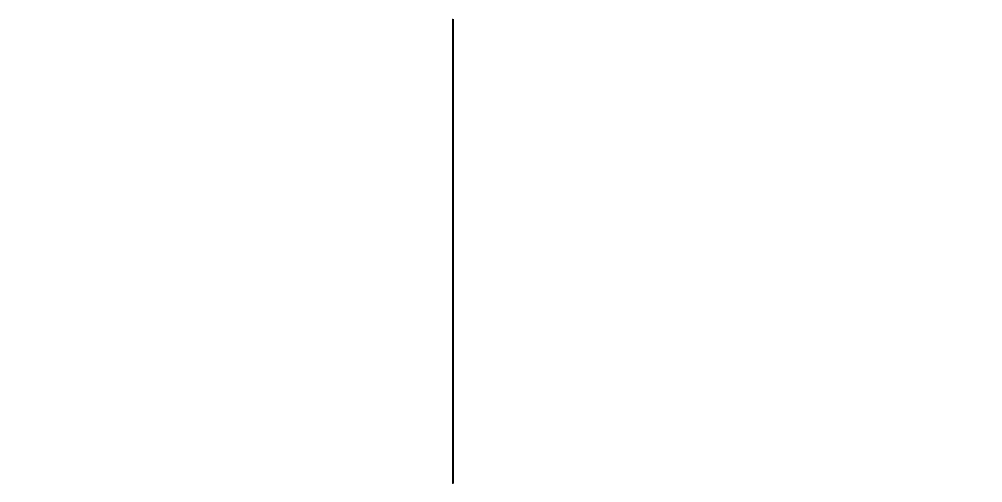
# Model space of a CAD drawing. Header units: millimetres. Extents: x 0 to 7618, y 0 to 6412.
# Drawn here: x 1280 to 1889, y 1601 to 1894 of the extents above; entities that cross this region are included whole.
import ezdxf

# ---------------------------------------------------------------- set-up
doc = ezdxf.new("R2010")
doc.units = ezdxf.units.MM
doc.styles.get("Standard").update_dxf_attribs({"font": 'arial.ttf'})
doc.dimstyles.new('ISO-25', dxfattribs={"dimtxt": 100, "dimasz": 100, "dimexe": 1.25, "dimexo": 0.625, "dimtad": 1, "dimtih": 1, "dimtoh": 1, "dimtxsty": 'Standard', "dimcen": 2.5, "dimadec": 0, "dimazin": 0, "dimtfac": 1, "dimtmove": 0, "dimatfit": 3, "dimfxl": 1, "dimfxlon": 1, "dimarcsym": 0})

# ---------------------------------------------------------------- blocks, each defined once
blk = doc.blocks.new('*D3')
at = {"color": 0, "lineweight": -2, "transparency": 16777216}
for p, q in [((917.06, 2934.41), (914.81, 2934.41)), ((916.06, 2834.41), (916.06, 2225.54)), ((916.06, 1487.25), (916.06, 2096.12)), ((917.06, 1387.25), (914.81, 1387.25))]:
    blk.add_line(p, q, dxfattribs=at)
at = {"color": 0, "transparency": 16777216}
for points in [[(899.39, 2834.41), (932.72, 2834.41), (916.06, 2934.41)], [(899.39, 1487.25), (932.72, 1487.25), (916.06, 1387.25)]]:
    blk.add_solid(points, dxfattribs=at)
at = {"layer": 'Defpoints', "color": 0, "transparency": 16777216}
for p in [(1582.26, 2934.41), (916.06, 1387.25), (1561.78, 1387.25)]:
    blk.add_point(p, dxfattribs=at)
at = {"color": 0, "transparency": 16777216, "insert": (916.06, 2160.83), "char_height": 100, "attachment_point": 5}
blk.add_mtext('1547,16 [5\'-1"]', dxfattribs=at)
blk = doc.blocks.new('*D18')
at = {"color": 0, "lineweight": -2, "transparency": 16777216}
for p, q in [((3475.51, 2734.23), (3657.48, 2859.13)), ((3657.48, 2859.13), (3657.48, 1696.15)), ((3475.51, 2735.23), (3475.51, 2734.23))]:
    blk.add_line(p, q, dxfattribs=at)
at = {"layer": 'Defpoints', "color": 0, "transparency": 16777216}
for p in [(3475.51, 2934.23), (3657.48, 2659.13), (0, 0)]:
    blk.add_point(p, dxfattribs=at)
at = {"color": 0, "transparency": 16777216, "insert": (3592.76, 2177.33), "char_height": 100, "attachment_point": 5, "rotation": 90}
blk.add_mtext('3475,51 [11\'-5"]', dxfattribs=at)

msp = doc.modelspace()

# ---------------------------------------------------------------- linework, layer by layer
msp.add_lwpolyline([(1554.028, 1894.133, 0.5205671), (1554.028, 1893.633, 0.5205671), (1554.028, 1893.133, 0.5205671), (1554.028, 1892.633, 0.5205671), (1554.028, 1892.133, 0.5205671), (1554.028, 1891.633, 0.5205671), (1554.028, 1891.133, 0.5205671), (1554.028, 1890.633, 0.5205671), (1554.028, 1890.133, 0.5205671), (1554.028, 1889.633, 0.5205671), (1554.028, 1889.133, 0.5205671), (1554.028, 1888.633, 0.5205671), (1554.028, 1888.133, 0.5205671), (1554.028, 1887.633, 0.5205671), (1554.028, 1887.133, 0.5205671), (1554.028, 1886.633, 0.5205671), (1554.028, 1886.133, 0.5205671), (1554.028, 1885.633, 0.5205671), (1554.028, 1885.133, 0.5205671), (1554.028, 1884.633, 0.5205671), (1554.028, 1884.133, 0.5205671), (1554.028, 1883.633, 0.5205671), (1554.028, 1883.133, 0.5205671), (1554.028, 1882.633, 0.5205671), (1554.028, 1882.133, 0.5205671), (1554.028, 1881.633, 0.5205671), (1554.028, 1881.133, 0.5205671), (1554.028, 1880.633, 0.5205671), (1554.028, 1880.133, 0.5205671), (1554.028, 1879.633, 0.5205671), (1554.028, 1879.133, 0.5205671), (1554.028, 1878.633, 0.5205671), (1554.028, 1878.133, 0.5205671), (1554.028, 1877.633, 0.5205671), (1554.028, 1877.133, 0.5205671), (1554.028, 1876.633, 0.5205671), (1554.028, 1876.133, 0.5205671), (1554.028, 1875.633, 0.5205671), (1554.028, 1875.133, 0.5205671), (1554.028, 1874.633, 0.5205671), (1554.028, 1874.133, 0.5205671), (1554.028, 1873.633, 0.5205671), (1554.028, 1873.133, 0.5205671), (1554.028, 1872.633, 0.5205671), (1554.028, 1872.133, 0.5205671), (1554.028, 1871.633, 0.5205671), (1554.028, 1871.133, 0.5205671), (1554.028, 1870.633, 0.5205671), (1554.028, 1870.133, 0.5205671), (1554.028, 1869.633, 0.5205671), (1554.028, 1869.133, 0.5205671), (1554.028, 1868.633, 0.5205671), (1554.028, 1868.133, 0.5205671), (1554.028, 1867.633, 0.5205671), (1554.028, 1867.133, 0.5205671), (1554.028, 1866.633, 0.5205671), (1554.028, 1866.133, 0.5205671), (1554.028, 1865.633, 0.5205671), (1554.028, 1865.133, 0.5205671), (1554.028, 1864.633, 0.5205671), (1554.028, 1864.133, 0.5205671), (1554.028, 1863.633, 0.5205671), (1554.028, 1863.133, 0.5205671), (1554.028, 1862.633, 0.5205671), (1554.028, 1862.133, 0.5205671), (1554.028, 1861.633, 0.5205671), (1554.028, 1861.133, 0.5205671), (1554.028, 1860.633, 0.5205671), (1554.028, 1860.133, 0.5205671), (1554.028, 1859.633, 0.5205671), (1554.028, 1859.133, 0.5205671), (1554.028, 1858.633, 0.5205671), (1554.028, 1858.133, 0.5205671), (1554.028, 1857.633, 0.5205671), (1554.028, 1857.133, 0.5205671), (1554.028, 1856.633, 0.5205671), (1554.028, 1856.133, 0.5205671), (1554.028, 1855.633, 0.5205671), (1554.028, 1855.133, 0.5205671), (1554.028, 1854.633, 0.5205671), (1554.028, 1854.133, 0.5205671), (1554.028, 1853.633, 0.5205671), (1554.028, 1853.133, 0.5205671), (1554.028, 1852.633, 0.5205671), (1554.028, 1852.133, 0.5205671), (1554.028, 1851.633, 0.5205671), (1554.028, 1851.133, 0.5205671), (1554.028, 1850.633, 0.5205671), (1554.028, 1850.133, 0.5205671), (1554.028, 1849.633, 0.5205671), (1554.028, 1849.133, 0.5205671), (1554.028, 1848.633, 0.5205671), (1554.028, 1848.133, 0.5205671), (1554.028, 1847.633, 0.5205671), (1554.028, 1847.133, 0.5205671), (1554.028, 1846.633, 0.5205671), (1554.028, 1846.133, 0.5205671), (1554.028, 1845.633, 0.5205671), (1554.028, 1845.133, 0.5205671), (1554.028, 1844.633, 0.5205671), (1554.028, 1844.133, 0.5205671), (1554.028, 1843.633, 0.5205671), (1554.028, 1843.133, 0.5205671), (1554.028, 1842.633, 0.5205671), (1554.028, 1842.133, 0.5205671), (1554.028, 1841.633, 0.5205671), (1554.028, 1841.133, 0.5205671), (1554.028, 1840.633, 0.5205671), (1554.028, 1840.133, 0.5205671), (1554.028, 1839.633, 0.5205671), (1554.028, 1839.133, 0.5205671), (1554.028, 1838.633, 0.5205671), (1554.028, 1838.133, 0.5205671), (1554.028, 1837.633, 0.5205671), (1554.028, 1837.133, 0.5205671), (1554.028, 1836.633, 0.5205671), (1554.028, 1836.133, 0.5205671), (1554.028, 1835.633, 0.5205671), (1554.028, 1835.133, 0.5205671), (1554.028, 1834.633, 0.5205671), (1554.028, 1834.133, 0.5205671), (1554.028, 1833.633, 0.5205671), (1554.028, 1833.133, 0.5205671), (1554.028, 1832.633, 0.5205671), (1554.028, 1832.133, 0.5205671), (1554.028, 1831.633, 0.5205671), (1554.028, 1831.133, 0.5205671), (1554.028, 1830.633, 0.5205671), (1554.028, 1830.133, 0.5205671), (1554.028, 1829.633, 0.5205671), (1554.028, 1829.133, 0.5205671), (1554.028, 1828.633, 0.5205671), (1554.028, 1828.133, 0.5205671), (1554.028, 1827.633, 0.5205671), (1554.028, 1827.133, 0.5205671), (1554.028, 1826.633, 0.5205671), (1554.028, 1826.133, 0.5205671), (1554.028, 1825.633, 0.5205671), (1554.028, 1825.133, 0.5205671), (1554.028, 1824.633, 0.5205671), (1554.028, 1824.133, 0.5205671), (1554.028, 1823.633, 0.5205671), (1554.028, 1823.133, 0.5205671), (1554.028, 1822.633, 0.5205671), (1554.028, 1822.133, 0.5205671), (1554.028, 1821.633, 0.5205671), (1554.028, 1821.133, 0.5205671), (1554.028, 1820.633, 0.5205671), (1554.028, 1820.133, 0.5205671), (1554.028, 1819.633, 0.5205671), (1554.028, 1819.133, 0.5205671), (1554.028, 1818.633, 0.5205671), (1554.028, 1818.133, 0.5205671), (1554.028, 1817.633, 0.5205671), (1554.028, 1817.133, 0.5205671), (1554.028, 1816.633, 0.5205671), (1554.028, 1816.133, 0.5205671), (1554.028, 1815.633, 0.5205671), (1554.028, 1815.133, 0.5205671), (1554.028, 1814.633, 0.5205671), (1554.028, 1814.133, 0.5205671), (1554.028, 1813.633, 0.5205671), (1554.028, 1813.133, 0.5205671), (1554.028, 1812.633, 0.5205671), (1554.028, 1812.133, 0.5205671), (1554.028, 1811.633, 0.5205671), (1554.028, 1811.133, 0.5205671), (1554.028, 1810.633, 0.5205671), (1554.028, 1810.133, 0.5205671), (1554.028, 1809.633, 0.5205671), (1554.028, 1809.133, 0.5205671), (1554.028, 1808.633, 0.5205671), (1554.028, 1808.133, 0.5205671), (1554.028, 1807.633, 0.5205671), (1554.028, 1807.133, 0.5205671), (1554.028, 1806.633, 0.5205671), (1554.028, 1806.133, 0.5205671), (1554.028, 1805.633, 0.5205671), (1554.028, 1805.133, 0.5205671), (1554.028, 1804.633, 0.5205671), (1554.028, 1804.133, 0.5205671), (1554.028, 1803.633, 0.5205671), (1554.028, 1803.133, 0.5205671), (1554.028, 1802.633, 0.5205671), (1554.028, 1802.133, 0.5205671), (1554.028, 1801.633, 0.5205671), (1554.028, 1801.133, 0.5205671), (1554.028, 1800.633, 0.5205671), (1554.028, 1800.133, 0.5205671), (1554.028, 1799.633, 0.5205671), (1554.028, 1799.133, 0.5205671), (1554.028, 1798.633, 0.5205671), (1554.028, 1798.133, 0.5205671), (1554.028, 1797.633, 0.5205671), (1554.028, 1797.133, 0.5205671), (1554.028, 1796.633, 0.5205671), (1554.028, 1796.133, 0.5205671), (1554.028, 1795.633, 0.5205671), (1554.028, 1795.133, 0.5205671), (1554.028, 1794.633, 0.5205671), (1554.028, 1794.133, 0.5205671), (1554.028, 1793.633, 0.5205671), (1554.028, 1793.133, 0.5205671), (1554.028, 1792.633, 0.5205671), (1554.028, 1792.133, 0.5205671), (1554.028, 1791.633, 0.5205671), (1554.028, 1791.133, 0.5205671), (1554.028, 1790.633, 0.5205671), (1554.028, 1790.133, 0.5205671), (1554.028, 1789.633, 0.5205671), (1554.028, 1789.133, 0.5205671), (1554.028, 1788.633, 0.5205671), (1554.028, 1788.133, 0.5205671), (1554.028, 1787.633, 0.5205671), (1554.028, 1787.133, 0.5205671), (1554.028, 1786.633, 0.5205671), (1554.028, 1786.133, 0.5205671), (1554.028, 1785.633, 0.5205671), (1554.028, 1785.133, 0.5205671), (1554.028, 1784.633, 0.5205671), (1554.028, 1784.133, 0.5205671), (1554.028, 1783.633, 0.5205671), (1554.028, 1783.133, 0.5205671), (1554.028, 1782.633, 0.5205671), (1554.028, 1782.133, 0.5205671), (1554.028, 1781.633, 0.5205671), (1554.028, 1781.133, 0.5205671), (1554.028, 1780.633, 0.5205671), (1554.028, 1780.133, 0.5205671), (1554.028, 1779.633, 0.5205671), (1554.028, 1779.133, 0.5205671), (1554.028, 1778.633, 0.5205671), (1554.028, 1778.133, 0.5205671), (1554.028, 1777.633, 0.5205671), (1554.028, 1777.133, 0.5205671), (1554.028, 1776.633, 0.5205671), (1554.028, 1776.133, 0.5205671), (1554.028, 1775.633, 0.5205671), (1554.028, 1775.133, 0.5205671), (1554.028, 1774.633, 0.5205671), (1554.028, 1774.133, 0.5205671), (1554.028, 1773.633, 0.5205671), (1554.028, 1773.133, 0.5205671), (1554.028, 1772.633, 0.5205671), (1554.028, 1772.133, 0.5205671), (1554.028, 1771.633, 0.5205671), (1554.028, 1771.133, 0.5205671), (1554.028, 1770.633, 0.5205671), (1554.028, 1770.133, 0.5205671), (1554.028, 1769.633, 0.5205671), (1554.028, 1769.133, 0.5205671), (1554.028, 1768.633, 0.5205671), (1554.028, 1768.133, 0.5205671), (1554.028, 1767.633, 0.5205671), (1554.028, 1767.133, 0.5205671), (1554.028, 1766.633, 0.5205671), (1554.028, 1766.133, 0.5205671), (1554.028, 1765.633, 0.5205671), (1554.028, 1765.133, 0.5205671), (1554.028, 1764.633, 0.5205671), (1554.028, 1764.133, 0.5205671), (1554.028, 1763.633, 0.5205671), (1554.028, 1763.133, 0.5205671), (1554.028, 1762.633, 0.5205671), (1554.028, 1762.133, 0.5205671), (1554.028, 1761.633, 0.5205671), (1554.028, 1761.133, 0.5205671), (1554.028, 1760.633, 0.5205671), (1554.028, 1760.133, 0.5205671), (1554.028, 1759.633, 0.5205671), (1554.028, 1759.133, 0.5205671), (1554.028, 1758.633, 0.5205671), (1554.028, 1758.133, 0.5205671), (1554.028, 1757.633, 0.5205671), (1554.028, 1757.133, 0.5205671), (1554.028, 1756.633, 0.5205671), (1554.028, 1756.133, 0.5205671), (1554.028, 1755.633, 0.5205671), (1554.028, 1755.133, 0.5205671), (1554.028, 1754.633, 0.5205671), (1554.028, 1754.133, 0.5205671), (1554.028, 1753.633, 0.5205671), (1554.028, 1753.133, 0.5205671), (1554.028, 1752.633, 0.5205671), (1554.028, 1752.133, 0.5205671), (1554.028, 1751.633, 0.5205671), (1554.028, 1751.133, 0.5205671), (1554.028, 1750.633, 0.5205671), (1554.028, 1750.133, 0.5205671), (1554.028, 1749.633, 0.5205671), (1554.028, 1749.133, 0.5205671), (1554.028, 1748.633, 0.5205671), (1554.028, 1748.133, 0.5205671), (1554.028, 1747.633, 0.5205671), (1554.028, 1747.133, 0.5205671), (1554.028, 1746.633, 0.5205671), (1554.028, 1746.133, 0.5205671), (1554.028, 1745.633, 0.5205671), (1554.028, 1745.133, 0.5205671), (1554.028, 1744.633, 0.5205671), (1554.028, 1744.133, 0.5205671), (1554.028, 1743.633, 0.5205671), (1554.028, 1743.133, 0.5205671), (1554.028, 1742.633, 0.5205671), (1554.028, 1742.133, 0.5205671), (1554.028, 1741.633, 0.5205671), (1554.028, 1741.133, 0.5205671), (1554.028, 1740.633, 0.5205671), (1554.028, 1740.133, 0.5205671), (1554.028, 1739.633, 0.5205671), (1554.028, 1739.133, 0.5205671), (1554.028, 1738.633, 0.5205671), (1554.028, 1738.133, 0.5205671), (1554.028, 1737.633, 0.5205671), (1554.028, 1737.133, 0.5205671), (1554.028, 1736.633, 0.5205671), (1554.028, 1736.133, 0.5205671), (1554.028, 1735.633, 0.5205671), (1554.028, 1735.133, 0.5205671), (1554.028, 1734.633, 0.5205671), (1554.028, 1734.133, 0.5205671), (1554.028, 1733.633, 0.5205671), (1554.028, 1733.133, 0.5205671), (1554.028, 1732.633, 0.5205671), (1554.028, 1732.133, 0.5205671), (1554.028, 1731.633, 0.5205671), (1554.028, 1731.133, 0.5205671), (1554.028, 1730.633, 0.5205671), (1554.028, 1730.133, 0.5205671), (1554.028, 1729.633, 0.5205671), (1554.028, 1729.133, 0.5205671), (1554.028, 1728.633, 0.5205671), (1554.028, 1728.133, 0.5205671), (1554.028, 1727.633, 0.5205671), (1554.028, 1727.133, 0.5205671), (1554.028, 1726.633, 0.5205671), (1554.028, 1726.133, 0.5205671), (1554.028, 1725.633, 0.5205671), (1554.028, 1725.133, 0.5205671), (1554.028, 1724.633, 0.5205671), (1554.028, 1724.133, 0.5205671), (1554.028, 1723.633, 0.5205671), (1554.028, 1723.133, 0.5205671), (1554.028, 1722.633, 0.5205671), (1554.028, 1722.133, 0.5205671), (1554.028, 1721.633, 0.5205671), (1554.028, 1721.133, 0.5205671), (1554.028, 1720.633, 0.5205671), (1554.028, 1720.133, 0.5205671), (1554.028, 1719.633, 0.5205671), (1554.028, 1719.133, 0.5205671), (1554.028, 1718.633, 0.5205671), (1554.028, 1718.133, 0.5205671), (1554.028, 1717.633, 0.5205671), (1554.028, 1717.133, 0.5205671), (1554.028, 1716.633, 0.5205671), (1554.028, 1716.133, 0.5205671), (1554.028, 1715.633, 0.5205671), (1554.028, 1715.133, 0.5205671), (1554.028, 1714.633, 0.5205671), (1554.028, 1714.133, 0.5205671), (1554.028, 1713.633, 0.5205671), (1554.028, 1713.133, 0.5205671), (1554.028, 1712.633, 0.5205671), (1554.028, 1712.133, 0.5205671), (1554.028, 1711.633, 0.5205671), (1554.028, 1711.133, 0.5205671), (1554.028, 1710.633, 0.5205671), (1554.028, 1710.133, 0.5205671), (1554.028, 1709.633, 0.5205671), (1554.028, 1709.133, 0.5205671), (1554.028, 1708.633, 0.5205671), (1554.028, 1708.133, 0.5205671), (1554.028, 1707.633, 0.5205671), (1554.028, 1707.133, 0.5205671), (1554.028, 1706.633, 0.5205671), (1554.028, 1706.133, 0.5205671), (1554.028, 1705.633, 0.5205671), (1554.028, 1705.133, 0.5205671), (1554.028, 1704.633, 0.5205671), (1554.028, 1704.133, 0.5205671), (1554.028, 1703.633, 0.5205671), (1554.028, 1703.133, 0.5205671), (1554.028, 1702.633, 0.5205671), (1554.028, 1702.133, 0.5205671), (1554.028, 1701.633, 0.5205671), (1554.028, 1701.133, 0.5205671), (1554.028, 1700.633, 0.5205671), (1554.028, 1700.133, 0.5205671), (1554.028, 1699.633, 0.5205671), (1554.028, 1699.133, 0.5205671), (1554.028, 1698.633, 0.5205671), (1554.028, 1698.133, 0.5205671), (1554.028, 1697.633, 0.5205671), (1554.028, 1697.133, 0.5205671), (1554.028, 1696.633, 0.5205671), (1554.028, 1696.133, 0.5205671), (1554.028, 1695.633, 0.5205671), (1554.028, 1695.133, 0.5205671), (1554.028, 1694.633, 0.5205671), (1554.028, 1694.133, 0.5205671), (1554.028, 1693.633, 0.5205671), (1554.028, 1693.133, 0.5205671), (1554.028, 1692.633, 0.5205671), (1554.028, 1692.133, 0.5205671), (1554.028, 1691.633, 0.5205671), (1554.028, 1691.133, 0.5205671), (1554.028, 1690.633, 0.5205671), (1554.028, 1690.133, 0.5205671), (1554.028, 1689.633, 0.5205671), (1554.028, 1689.133, 0.5205671), (1554.028, 1688.633, 0.5205671), (1554.028, 1688.133, 0.5205671), (1554.028, 1687.633, 0.5205671), (1554.028, 1687.133, 0.5205671), (1554.028, 1686.633, 0.5205671), (1554.028, 1686.133, 0.5205671), (1554.028, 1685.633, 0.5205671), (1554.028, 1685.133, 0.5205671), (1554.028, 1684.633, 0.5205671), (1554.028, 1684.133, 0.5205671), (1554.028, 1683.633, 0.5205671), (1554.028, 1683.133, 0.5205671), (1554.028, 1682.633, 0.5205671), (1554.028, 1682.133, 0.5205671), (1554.028, 1681.633, 0.5205671), (1554.028, 1681.133, 0.5205671), (1554.028, 1680.633, 0.5205671), (1554.028, 1680.133, 0.5205671), (1554.028, 1679.633, 0.5205671), (1554.028, 1679.133, 0.5205671), (1554.028, 1678.633, 0.5205671), (1554.028, 1678.133, 0.5205671), (1554.028, 1677.633, 0.5205671), (1554.028, 1677.133, 0.5205671), (1554.028, 1676.633, 0.5205671), (1554.028, 1676.133, 0.5205671), (1554.028, 1675.633, 0.5205671), (1554.028, 1675.133, 0.5205671), (1554.028, 1674.633, 0.5205671), (1554.028, 1674.133, 0.5205671), (1554.028, 1673.633, 0.5205671), (1554.028, 1673.133, 0.5205671), (1554.028, 1672.633, 0.5205671), (1554.028, 1672.133, 0.5205671), (1554.028, 1671.633, 0.5205671), (1554.028, 1671.133, 0.5205671), (1554.028, 1670.633, 0.5205671), (1554.028, 1670.133, 0.5205671), (1554.028, 1669.633, 0.5205671), (1554.028, 1669.133, 0.5205671), (1554.028, 1668.633, 0.5205671), (1554.028, 1668.133, 0.5205671), (1554.028, 1667.633, 0.5205671), (1554.028, 1667.133, 0.5205671), (1554.028, 1666.633, 0.5205671), (1554.028, 1666.133, 0.5205671), (1554.028, 1665.633, 0.5205671), (1554.028, 1665.133, 0.5205671), (1554.028, 1664.633, 0.5205671), (1554.028, 1664.133, 0.5205671), (1554.028, 1663.633, 0.5205671), (1554.028, 1663.133, 0.5205671), (1554.028, 1662.633, 0.5205671), (1554.028, 1662.133, 0.5205671), (1554.028, 1661.633, 0.5205671), (1554.028, 1661.133, 0.5205671), (1554.028, 1660.633, 0.5205671), (1554.028, 1660.133, 0.5205671), (1554.028, 1659.633, 0.5205671), (1554.028, 1659.133, 0.5205671), (1554.028, 1658.633, 0.5205671), (1554.028, 1658.133, 0.5205671), (1554.028, 1657.633, 0.5205671), (1554.028, 1657.133, 0.5205671), (1554.028, 1656.633, 0.5205671), (1554.028, 1656.133, 0.5205671), (1554.028, 1655.633, 0.5205671), (1554.028, 1655.133, 0.5205671), (1554.028, 1654.633, 0.5205671), (1554.028, 1654.133, 0.5205671), (1554.028, 1653.633, 0.5205671), (1554.028, 1653.133, 0.5205671), (1554.028, 1652.633, 0.5205671), (1554.028, 1652.133, 0.5205671), (1554.028, 1651.633, 0.5205671), (1554.028, 1651.133, 0.5205671), (1554.028, 1650.633, 0.5205671), (1554.028, 1650.133, 0.5205671), (1554.028, 1649.633, 0.5205671), (1554.028, 1649.133, 0.5205671), (1554.028, 1648.633, 0.5205671), (1554.028, 1648.133, 0.5205671), (1554.028, 1647.633, 0.5205671), (1554.028, 1647.133, 0.5205671), (1554.028, 1646.633, 0.5205671), (1554.028, 1646.133, 0.5205671), (1554.028, 1645.633, 0.5205671), (1554.028, 1645.133, 0.5205671), (1554.028, 1644.633, 0.5205671), (1554.028, 1644.133, 0.5205671), (1554.028, 1643.633, 0.5205671), (1554.028, 1643.133, 0.5205671), (1554.028, 1642.633, 0.5205671), (1554.028, 1642.133, 0.5205671), (1554.028, 1641.633, 0.5205671), (1554.028, 1641.133, 0.5205671), (1554.028, 1640.633, 0.5205671), (1554.028, 1640.133, 0.5205671), (1554.028, 1639.633, 0.5205671), (1554.028, 1639.133, 0.5205671), (1554.028, 1638.633, 0.5205671), (1554.028, 1638.133, 0.5205671), (1554.028, 1637.633, 0.5205671), (1554.028, 1637.133, 0.5205671), (1554.028, 1636.633, 0.5205671), (1554.028, 1636.133, 0.5205671), (1554.028, 1635.633, 0.5205671), (1554.028, 1635.133, 0.5205671), (1554.028, 1634.633, 0.5205671), (1554.028, 1634.133, 0.5205671), (1554.028, 1633.633, 0.5205671), (1554.028, 1633.133, 0.5205671), (1554.028, 1632.633, 0.5205671), (1554.028, 1632.133, 0.5205671), (1554.028, 1631.633, 0.5205671), (1554.028, 1631.133, 0.5205671), (1554.028, 1630.633, 0.5205671), (1554.028, 1630.133, 0.5205671), (1554.028, 1629.633, 0.5205671), (1554.028, 1629.133, 0.5205671), (1554.028, 1628.633, 0.5205671), (1554.028, 1628.133, 0.5205671), (1554.028, 1627.633, 0.5205671), (1554.028, 1627.133, 0.5205671), (1554.028, 1626.633, 0.5205671), (1554.028, 1626.133, 0.5205671), (1554.028, 1625.633, 0.5205671), (1554.028, 1625.133, 0.5205671), (1554.028, 1624.633, 0.5205671), (1554.028, 1624.133, 0.5205671), (1554.028, 1623.633, 0.5205671), (1554.028, 1623.133, 0.5205671), (1554.028, 1622.633, 0.5205671), (1554.028, 1622.133, 0.5205671), (1554.028, 1621.633, 0.5205671), (1554.028, 1621.133, 0.5205671), (1554.028, 1620.633, 0.5205671), (1554.028, 1620.133, 0.5205671), (1554.028, 1619.633, 0.5205671), (1554.028, 1619.133, 0.5205671), (1554.028, 1618.633, 0.5205671), (1554.028, 1618.133, 0.5205671), (1554.028, 1617.633, 0.5205671), (1554.028, 1617.133, 0.5205671), (1554.028, 1616.633, 0.5205671), (1554.028, 1616.133, 0.5205671), (1554.028, 1615.633, 0.5205671), (1554.028, 1615.133, 0.5205671), (1554.028, 1614.633, 0.5205671), (1554.028, 1614.133, 0.5205671), (1554.028, 1613.633, 0.5205671), (1554.028, 1613.133, 0.5205671), (1554.028, 1612.633, 0.5205671), (1554.028, 1612.133, 0.5205671), (1554.028, 1611.633, 0.5205671), (1554.028, 1611.133, 0.5205671), (1554.028, 1610.633, 0.5205671), (1554.028, 1610.133, 0.5205671), (1554.028, 1609.633, 0.5205671), (1554.028, 1609.133, 0.5205671), (1554.028, 1608.633, 0.5205671), (1554.028, 1608.133, 0.5205671), (1554.028, 1607.633, 0.5205671), (1554.028, 1607.133, 0.5205671), (1554.028, 1606.633, 0.5205671), (1554.028, 1606.133, 0.5205671), (1554.028, 1605.633, 0.5205671), (1554.028, 1605.133, 0.5205671), (1554.028, 1604.633, 0.5205671), (1554.028, 1604.133, 0.5205671), (1554.028, 1603.633, 0.5205671), (1554.028, 1603.133, 0.5205671), (1554.028, 1602.633, 0.5205671), (1554.028, 1602.133, 0.5205671), (1554.028, 1601.633, 0.5205671), (1554.028, 1601.133, 0.5205671), (1554.028, 1600.633, 0.5205671), (1554.028, 1600.133, 0.5205671)], format="xyb")

# ---------------------------------------------------------------- dimensions: what is measured, and where the dimension line sits
dim = msp.add_ordinate_dim(feature_location=(3475.506, 2934.23), offset=(181.97, -275.105), dtype=1, origin=(0, 0), dimstyle='ISO-25')
dim.commit()
dim.dimension.update_dxf_attribs({"geometry": '*D18', "text_midpoint": (3592.764, 2177.327)})
dim = msp.add_linear_dim(base=(916.058, 1387.248), p1=(1582.256, 2934.405), p2=(1561.778, 1387.248), angle=90, dimstyle='ISO-25')
dim.commit()
dim.dimension.update_dxf_attribs({"geometry": '*D3', "text_midpoint": (916.058, 2160.827)})

doc.saveas('drawing.dxf')
